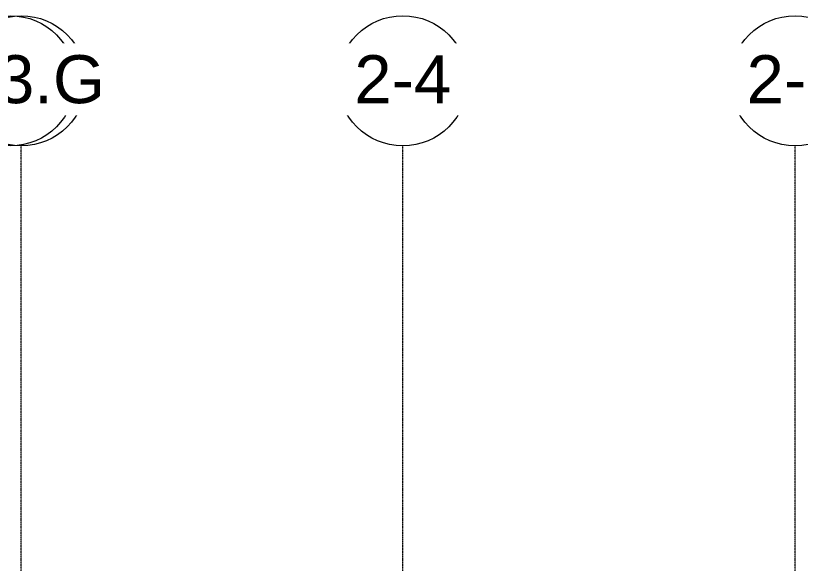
# Model space of a CAD drawing. Header units: inches. Extents: x 21380 to 98133, y -290 to 853.
# Drawn here: x 35853 to 36432, y 364 to 768 of the extents above; entities that cross this region are included whole.
import ezdxf

# ---------------------------------------------------------------- set-up
doc = ezdxf.new("R2010")
doc.units = ezdxf.units.IN
doc.header["$MEASUREMENT"] = 0
doc.linetypes.add('Grid Line 1_2_', pattern=[0.875, 0.5, -0.125, 0.125, -0.125])
doc.layers.add('S-GRID', color=1, linetype='Continuous', lineweight=9)
doc.layers.add('S-GRID-IDEN', color=1, linetype='Continuous', lineweight=9)
doc.styles.add('Arial_1', font='arial.ttf', dxfattribs={"height": 35.407186})

# ---------------------------------------------------------------- blocks, each defined once
blk = doc.blocks.new('Grid - Grid Head - Circle-14747-Building Section - East_West looking South')
at = {"layer": 'S-GRID-IDEN'}
blk.add_circle((-23085.89, 719.89), 48, dxfattribs=at)

msp = doc.modelspace()

# ---------------------------------------------------------------- linework, layer by layer
at = {"layer": 'S-GRID', "linetype": 'Grid Line 1_2_'}
for p, q in [((35856.78, -273.16), (35856.78, 671.89)), ((36138.28, -273.16), (36138.28, 671.89)), ((36138.28, -273.16), (36138.28, 671.89)), ((36427.78, -273.16), (36427.78, 671.89)), ((36427.78, -273.16), (36427.78, 671.89))]:
    msp.add_line(p, q, dxfattribs=at)

# ---------------------------------------------------------------- block references
at = {"layer": 'S-GRID-IDEN'}
for p in [(58934.67, 0), (59224.17, 0), (59513.67, 0)]:
    msp.add_blockref('Grid - Grid Head - Circle-14747-Building Section - East_West looking South', p, dxfattribs=at)

# ---------------------------------------------------------------- next in the draw order: texts
at = {"layer": 'S-GRID-IDEN', "char_height": 35.407, "width": 85.104, "attachment_point": 2, "line_spacing_factor": 0.938532, "style": 'Arial_1', "bg_fill": 3, "box_fill_scale": 1.25, "bg_fill_color": 0, "bg_fill_transparency": 0}
for s, insert in [('1-3', (35848.77, 738.77)), ('1-4', (36138.27, 738.77)), ('1-5', (36427.77, 738.77))]:
    msp.add_mtext(s, dxfattribs=dict(at, insert=insert))

# ---------------------------------------------------------------- next in the draw order: block references
at = {"layer": 'S-GRID-IDEN'}
for p in [(58934.67, 0), (59224.17, 0), (59513.67, 0)]:
    msp.add_blockref('Grid - Grid Head - Circle-14747-Building Section - East_West looking South', p, dxfattribs=at)

# ---------------------------------------------------------------- next in the draw order: texts
at = {"layer": 'S-GRID-IDEN', "char_height": 35.407, "width": 85.104, "attachment_point": 2, "line_spacing_factor": 0.938532, "style": 'Arial_1', "bg_fill": 3, "box_fill_scale": 1.25, "bg_fill_color": 0, "bg_fill_transparency": 0}
for s, insert in [('2-3', (35848.77, 738.77)), ('2-4', (36138.27, 738.77)), ('2-5', (36427.77, 738.77))]:
    msp.add_mtext(s, dxfattribs=dict(at, insert=insert))

# ---------------------------------------------------------------- next in the draw order: block references
at = {"layer": 'S-GRID-IDEN'}
msp.add_blockref('Grid - Grid Head - Circle-14747-Building Section - East_West looking South', (58942.67, 0), dxfattribs=at)

# ---------------------------------------------------------------- next in the draw order: texts
at = {"layer": 'S-GRID-IDEN', "insert": (35856.77, 738.77), "char_height": 35.407, "width": 147.312, "attachment_point": 2, "line_spacing_factor": 0.938532, "style": 'Arial_1', "bg_fill": 3, "box_fill_scale": 1.25, "bg_fill_color": 0, "bg_fill_transparency": 0}
msp.add_mtext('2-3.G', dxfattribs=at)

doc.saveas('drawing.dxf')
